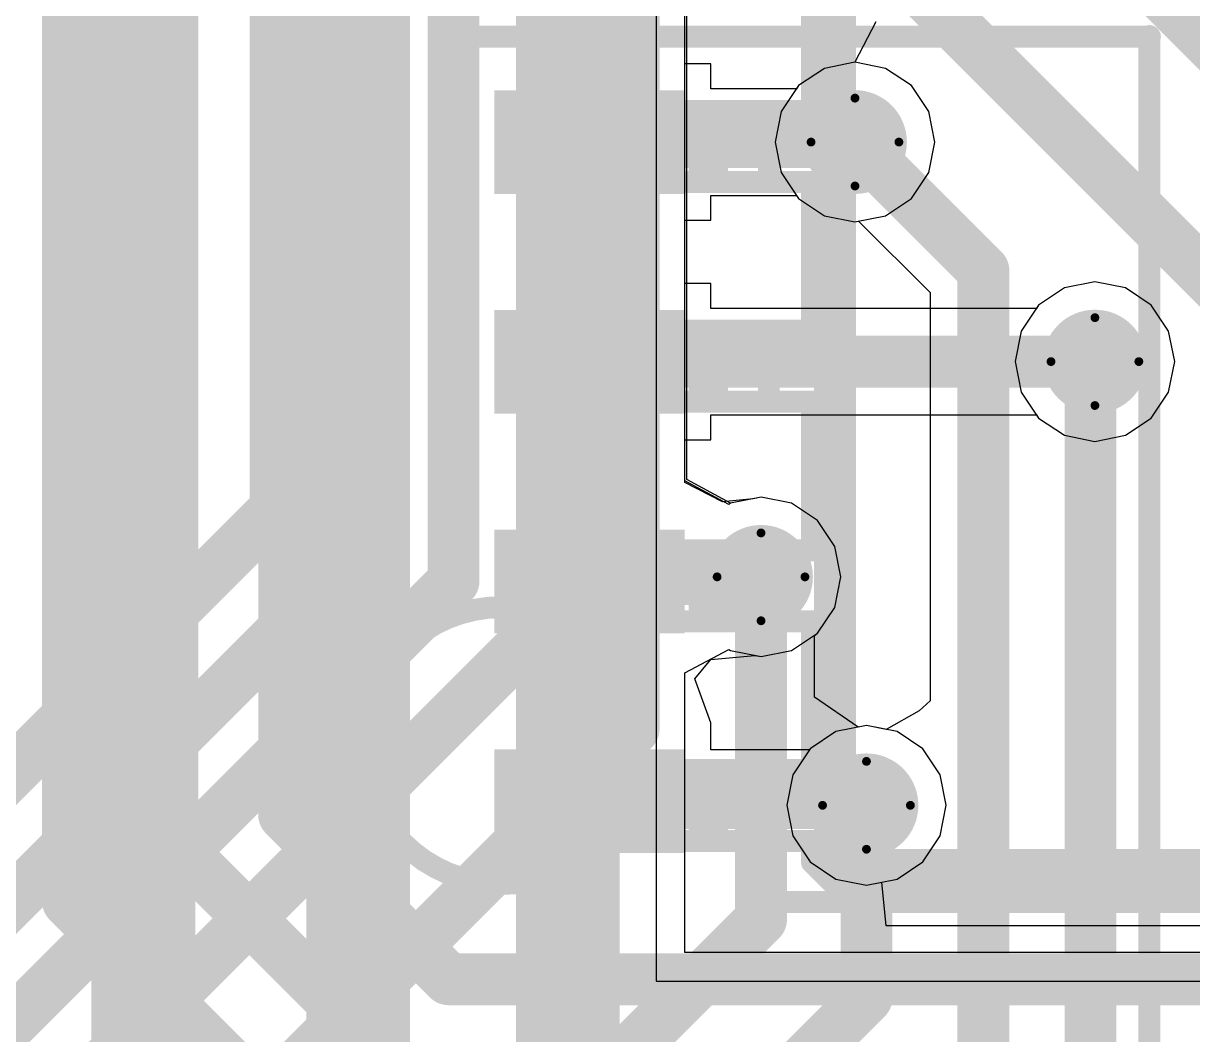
# Model space of a CAD drawing. Header units: millimetres. Extents: x -16 to 330, y -45 to 150.
# Drawn here: x 66.3 to 73.06, y 20.24 to 26.09 of the extents above; entities that cross this region are included whole.
import ezdxf

# ---------------------------------------------------------------- set-up
doc = ezdxf.new("R2010")
doc.units = ezdxf.units.MM
for name, color, linetype in [('BottomLayer', 5, 'Continuous'), ('BottomSolder', 6, 'Continuous'), ('DrillDrawing', 1, 'Continuous'), ('Mechanical13', 56, 'Continuous'), ('MidLayer1', 16, 'Continuous'), ('MidLayer2', 76, 'Continuous'), ('TopLayer', 1, 'Continuous'), ('TopOverlay', 2, 'Continuous'), ('TopPaste', 8, 'Continuous'), ('TopSolder', 216, 'Continuous'), ('ViaHoleLayer', 16, 'Continuous')]:
    doc.layers.add(name, color=color, linetype=linetype)

# ---------------------------------------------------------------- blocks, each defined once
blk = doc.blocks.new('SOP_16_150____68')
at = {"layer": 'TopLayer'}
for points in [[(2.32500043, 4.7449994), (3.42500077, 4.7449994), (3.42500077, 4.145000599999999), (2.32500043, 4.145000599999999)], [(2.32500043, 3.474999399999999), (3.42500077, 3.474999399999999), (3.42500077, 2.8750006), (2.32500043, 2.8750006)], [(2.32500043, 2.2049994), (3.42500077, 2.2049994), (3.42500077, 1.6050006), (2.32500043, 1.6050006)], [(2.32500043, 0.9349994), (3.42500077, 0.9349994), (3.42500077, 0.3350006), (2.32500043, 0.3350006)]]:
    blk.add_hatch(color=1, dxfattribs=at).paths.add_polyline_path(points)
at = {"layer": 'TopPaste'}
for points in [[(2.32500043, 4.7449994), (3.42500077, 4.7449994), (3.42500077, 4.145000599999999), (2.32500043, 4.145000599999999)], [(2.32500043, 3.474999399999999), (3.42500077, 3.474999399999999), (3.42500077, 2.8750006), (2.32500043, 2.8750006)], [(2.32500043, 2.2049994), (3.42500077, 2.2049994), (3.42500077, 1.6050006), (2.32500043, 1.6050006)], [(2.32500043, 0.9349994), (3.42500077, 0.9349994), (3.42500077, 0.3350006), (2.32500043, 0.3350006)]]:
    blk.add_hatch(color=8, dxfattribs=at).paths.add_polyline_path(points)
at = {"layer": 'TopSolder'}
for points in [[(2.32500043, 4.7449994), (3.42500077, 4.7449994), (3.42500077, 4.145000599999999), (2.32500043, 4.145000599999999)], [(2.32500043, 3.474999399999999), (3.42500077, 3.474999399999999), (3.42500077, 2.8750006), (2.32500043, 2.8750006)], [(2.32500043, 2.2049994), (3.42500077, 2.2049994), (3.42500077, 1.6050006), (2.32500043, 1.6050006)], [(2.32500043, 0.9349994), (3.42500077, 0.9349994), (3.42500077, 0.3350006), (2.32500043, 0.3350006)]]:
    blk.add_hatch(color=216, dxfattribs=at).paths.add_polyline_path(points)
at = {"layer": 'TopOverlay', "const_width": 0.127}
for points in [[(1.905, 5.0292), (-1.905, 5.0292)], [(1.905, 5.0292), (1.905, 4.8768)]]:
    blk.add_lwpolyline(points, dxfattribs=at)
at = {"layer": 'TopOverlay', "const_width": 0.0635}
for points in [[(1.87325, 5.0292, 1), (1.93675, 5.0292, 1)], [(1.87325, 5.0292, 1), (1.93675, 5.0292, 1)], [(1.87325, 4.8768, 1), (1.93675, 4.8768, 1)]]:
    blk.add_lwpolyline(points, format="xyb", close=True, dxfattribs=at)

msp = doc.modelspace()

# ---------------------------------------------------------------- hatches: boundary and pattern name
at = {"layer": 'BottomLayer'}
h = msp.add_hatch(color=5, dxfattribs=at)
edge = h.paths.add_edge_path()
edge.add_arc((71.10441456, 25.39921006), 0.2999994, 0, 360)
h = msp.add_hatch(color=5, dxfattribs=at)
edge = h.paths.add_edge_path()
edge.add_arc((72.49158729999999, 24.13001016), 0.2999994, 0, 360)
h = msp.add_hatch(color=5, dxfattribs=at)
edge = h.paths.add_edge_path()
edge.add_arc((70.5611873, 22.88541016), 0.2999994, 0, 360)
h = msp.add_hatch(color=5, dxfattribs=at)
edge = h.paths.add_edge_path()
edge.add_arc((71.1707873, 21.56461016), 0.2999994, 0, 360)
at = {"layer": 'BottomSolder'}
h = msp.add_hatch(color=6, dxfattribs=at)
edge = h.paths.add_edge_path()
edge.add_arc((71.10441456, 25.39921006), 0.1499997, 0, 360)
h = msp.add_hatch(color=6, dxfattribs=at)
edge = h.paths.add_edge_path()
edge.add_arc((72.49158729999999, 24.13001016), 0.1499997, 0, 360)
h = msp.add_hatch(color=6, dxfattribs=at)
edge = h.paths.add_edge_path()
edge.add_arc((70.5611873, 22.88541016), 0.1499997, 0, 360)
h = msp.add_hatch(color=6, dxfattribs=at)
edge = h.paths.add_edge_path()
edge.add_arc((71.1707873, 21.56461016), 0.1499997, 0, 360)
at = {"layer": 'MidLayer1'}
h = msp.add_hatch(color=16, dxfattribs=at)
edge = h.paths.add_edge_path()
edge.add_arc((71.10441456, 25.39921006), 0.2999994, 0, 360)
h = msp.add_hatch(color=16, dxfattribs=at)
edge = h.paths.add_edge_path()
edge.add_arc((72.49158729999999, 24.13001016), 0.2999994, 0, 360)
h = msp.add_hatch(color=16, dxfattribs=at)
edge = h.paths.add_edge_path()
edge.add_arc((70.5611873, 22.88541016), 0.2999994, 0, 360)
h = msp.add_hatch(color=16, dxfattribs=at)
edge = h.paths.add_edge_path()
edge.add_arc((71.1707873, 21.56461016), 0.2999994, 0, 360)
at = {"layer": 'MidLayer2'}
h = msp.add_hatch(color=76, dxfattribs=at)
edge = h.paths.add_edge_path()
edge.add_arc((71.10441456, 25.39921006), 0.2999994, 0, 360)
h = msp.add_hatch(color=76, dxfattribs=at)
edge = h.paths.add_edge_path()
edge.add_arc((72.49158729999999, 24.13001016), 0.2999994, 0, 360)
h = msp.add_hatch(color=76, dxfattribs=at)
edge = h.paths.add_edge_path()
edge.add_arc((70.5611873, 22.88541016), 0.2999994, 0, 360)
h = msp.add_hatch(color=76, dxfattribs=at)
edge = h.paths.add_edge_path()
edge.add_arc((71.1707873, 21.56461016), 0.2999994, 0, 360)
at = {"layer": 'TopLayer'}
h = msp.add_hatch(color=1, dxfattribs=at)
edge = h.paths.add_edge_path()
edge.add_arc((71.10441456, 25.39921006), 0.2999994, 0, 360)
h = msp.add_hatch(color=1, dxfattribs=at)
edge = h.paths.add_edge_path()
edge.add_arc((72.49158729999999, 24.13001016), 0.2999994, 0, 360)
h = msp.add_hatch(color=1, dxfattribs=at)
edge = h.paths.add_edge_path()
edge.add_arc((70.5611873, 22.88541016), 0.2999994, 0, 360)
h = msp.add_hatch(color=1, dxfattribs=at)
edge = h.paths.add_edge_path()
edge.add_arc((71.1707873, 21.56461016), 0.2999994, 0, 360)
at = {"layer": 'TopSolder'}
h = msp.add_hatch(color=216, dxfattribs=at)
edge = h.paths.add_edge_path()
edge.add_arc((71.10441456, 25.39921006), 0.1499997, 0, 360)
h = msp.add_hatch(color=216, dxfattribs=at)
edge = h.paths.add_edge_path()
edge.add_arc((72.49158729999999, 24.13001016), 0.1499997, 0, 360)
h = msp.add_hatch(color=216, dxfattribs=at)
edge = h.paths.add_edge_path()
edge.add_arc((70.5611873, 22.88541016), 0.1499997, 0, 360)
h = msp.add_hatch(color=216, dxfattribs=at)
edge = h.paths.add_edge_path()
edge.add_arc((71.1707873, 21.56461016), 0.1499997, 0, 360)
at = {"layer": 'ViaHoleLayer'}
h = msp.add_hatch(color=16, dxfattribs=at)
edge = h.paths.add_edge_path()
edge.add_arc((71.10441456, 25.39921006), 0.1499997, 0, 360)
h = msp.add_hatch(color=16, dxfattribs=at)
edge = h.paths.add_edge_path()
edge.add_arc((72.49158729999999, 24.13001016), 0.1499997, 0, 360)
h = msp.add_hatch(color=16, dxfattribs=at)
edge = h.paths.add_edge_path()
edge.add_arc((70.5611873, 22.88541016), 0.1499997, 0, 360)
h = msp.add_hatch(color=16, dxfattribs=at)
edge = h.paths.add_edge_path()
edge.add_arc((71.1707873, 21.56461016), 0.1499997, 0, 360)

# ---------------------------------------------------------------- linework, layer by layer
at = {"layer": 'BottomLayer'}
for p, q in [((69.95543794, 46.63441016), (69.95543794, 20.54861016)), ((70.13291027999999, 23.44882534), (70.13291027999999, 32.0124582)), ((71.22562844, 26.0953377), (71.10441202, 25.86047152)), ((70.92789726, 25.8253611), (70.77825315999999, 25.72537146)), ((71.10441202, 25.86047152), (70.92789726, 25.8253611)), ((70.77825315999999, 25.72537146), (70.67826352, 25.57572736)), ((70.67826352, 25.57572736), (70.64315309999999, 25.39921006)), ((70.64315309999999, 25.39921006), (70.67826352, 25.22269276)), ((70.67826352, 25.22269276), (70.77825315999999, 25.07304866)), ((70.77825315999999, 25.07304866), (70.92789726, 24.97305902)), ((70.92789726, 24.97305902), (71.10441456, 24.9379486)), ((71.10441456, 24.9379486), (71.12545592, 24.94213452)), ((71.12545592, 24.94213452), (71.53832276, 24.52926768)), ((71.53832276, 24.52926768), (71.53832276, 22.168612)), ((70.38467254, 23.3115612), (70.13291027999999, 23.44882534)), ((70.5611873, 23.34667162), (70.38467254, 23.3115612)), ((70.7377046, 23.3115612), (70.5611873, 23.34667162)), ((70.88734869999999, 23.21157156), (70.7377046, 23.3115612)), ((70.98733834, 23.06192746), (70.88734869999999, 23.21157156)), ((71.02244876, 22.88541016), (70.98733834, 23.06192746)), ((70.98733834, 22.70889286), (71.02244876, 22.88541016)), ((70.88734869999999, 22.55924876), (70.98733834, 22.70889286)), ((70.86951028, 22.54732854), (70.88734869999999, 22.55924876)), ((70.86951028, 22.1896305), (70.86951028, 22.54732854)), ((71.12351282, 22.01646854), (70.86951028, 22.1896305)), ((71.47577018, 22.1103698), (71.28432022, 22.00328848)), ((71.53832276, 22.168612), (71.47577018, 22.1103698)), ((71.1707873, 22.02587162), (71.12351282, 22.01646854)), ((71.28432022, 22.00328848), (71.1707873, 22.02587162)), ((69.95543794, 20.54861016), (86.95543695999999, 20.54861016))]:
    msp.add_line(p, q, dxfattribs=at)
at = {"layer": 'BottomLayer', "const_width": 0.2999994}
for points in [[(67.75491655999998, 23.27953942), (67.75491655999998, 45.04733941999999)], [(68.25443804, 23.03300956), (68.25443804, 38.60238406)], [(68.7831873, 22.86046482), (68.7831873, 38.42470598)], [(69.3165873, 22.62509318), (69.3165873, 38.25167864)], [(69.82458729999999, 22.00626028), (69.82458729999999, 38.05324876)], [(71.10441456, 26.6525883), (73.21555334, 24.54144952)], [(72.5172159, 26.60758712), (73.7869873, 25.33781572)], [(71.10441456, 25.39921006), (71.84664573999999, 24.65697888)], [(71.84664573999999, 20.02350326), (71.84664573999999, 24.65697888)], [(72.4661873, 19.65629546), (72.4661873, 24.13001016)], [(63.77198828, 19.29661114), (67.75491655999998, 23.27953942)], [(64.0010404, 18.77961192), (68.25443804, 23.03300956)], [(64.224535, 18.30181252), (68.7831873, 22.86046482)], [(70.5611873, 20.90421016), (70.5611873, 22.86040894)], [(64.49690428, 17.80541016), (69.3165873, 22.62509318)], [(64.82363718, 17.00531016), (69.82458729999999, 22.00626028)], [(71.1707873, 20.45048742), (71.1707873, 21.56461016)], [(65.43038729999999, 15.77341016), (70.5611873, 20.90421016)], [(65.90951004, 15.18921016), (71.1707873, 20.45048742)]]:
    msp.add_lwpolyline(points, dxfattribs=at)
at = {"layer": 'BottomLayer', "const_width": 0.1499997}
for points in [[(71.02941598, 25.39921006, 1), (71.17941314, 25.39921006, 1)], [(71.77164716, 24.65697888, 1), (71.92164432, 24.65697888, 1)], [(71.77164716, 24.65697888, 1), (71.92164432, 24.65697888, 1)], [(72.39118871999999, 24.13001016, 1), (72.54118588, 24.13001016, 1)], [(67.67991798, 23.27953942, 1), (67.82991514, 23.27953942, 1)], [(67.67991798, 23.27953942, 1), (67.82991514, 23.27953942, 1)], [(68.17943946, 23.03300956, 1), (68.32943662, 23.03300956, 1)], [(68.17943946, 23.03300956, 1), (68.32943662, 23.03300956, 1)], [(68.70818872, 22.86046482, 1), (68.85818588, 22.86046482, 1)], [(68.70818872, 22.86046482, 1), (68.85818588, 22.86046482, 1)], [(70.48618872, 22.86040894, 1), (70.63618588, 22.86040894, 1)], [(69.24158872, 22.62509318, 1), (69.39158588, 22.62509318, 1)], [(69.24158872, 22.62509318, 1), (69.39158588, 22.62509318, 1)], [(69.74958871999999, 22.00626028, 1), (69.89958587999999, 22.00626028, 1)], [(69.74958871999999, 22.00626028, 1), (69.89958587999999, 22.00626028, 1)], [(71.09578872, 21.56461016, 1), (71.24578587999999, 21.56461016, 1)], [(70.48618872, 20.90421016, 1), (70.63618588, 20.90421016, 1)], [(70.48618872, 20.90421016, 1), (70.63618588, 20.90421016, 1)], [(71.09578872, 20.45048742, 1), (71.24578587999999, 20.45048742, 1)], [(71.09578872, 20.45048742, 1), (71.24578587999999, 20.45048742, 1)]]:
    msp.add_lwpolyline(points, format="xyb", close=True, dxfattribs=at)
at = {"layer": 'DrillDrawing', "const_width": 0.0508}
for points in [[(70.85041456, 25.39921006), (71.10441456, 25.65321006)], [(71.10441456, 25.65321006), (71.35841456, 25.39921006)], [(70.85041456, 25.39921006), (71.10441456, 25.14521006)], [(71.10441456, 25.14521006), (71.35841456, 25.39921006)], [(72.23758729999999, 24.13001016), (72.49158729999999, 24.38401016)], [(72.49158729999999, 24.38401016), (72.7455873, 24.13001016)], [(72.23758729999999, 24.13001016), (72.49158729999999, 23.87601016)], [(72.49158729999999, 23.87601016), (72.7455873, 24.13001016)], [(70.3071873, 22.88541016), (70.5611873, 23.13941016)], [(70.5611873, 23.13941016), (70.8151873, 22.88541016)], [(70.3071873, 22.88541016), (70.5611873, 22.63141016)], [(70.5611873, 22.63141016), (70.8151873, 22.88541016)], [(70.9167873, 21.56461016), (71.1707873, 21.81861016)], [(71.1707873, 21.81861016), (71.4247873, 21.56461016)], [(70.9167873, 21.56461016), (71.1707873, 21.31061016)], [(71.1707873, 21.31061016), (71.4247873, 21.56461016)]]:
    msp.add_lwpolyline(points, dxfattribs=at)
at = {"layer": 'DrillDrawing', "const_width": 0.0254}
for points in [[(71.09171456, 25.65321006, 1), (71.11711456, 25.65321006, 1)], [(71.09171456, 25.65321006, 1), (71.11711456, 25.65321006, 1)], [(70.83771456, 25.39921006, 1), (70.86311456, 25.39921006, 1)], [(70.83771456, 25.39921006, 1), (70.86311456, 25.39921006, 1)], [(71.34571455999999, 25.39921006, 1), (71.37111456, 25.39921006, 1)], [(71.34571455999999, 25.39921006, 1), (71.37111456, 25.39921006, 1)], [(71.09171456, 25.14521006, 1), (71.11711456, 25.14521006, 1)], [(71.09171456, 25.14521006, 1), (71.11711456, 25.14521006, 1)], [(72.4788873, 24.38401016, 1), (72.5042873, 24.38401016, 1)], [(72.4788873, 24.38401016, 1), (72.5042873, 24.38401016, 1)], [(72.22488729999999, 24.13001016, 1), (72.2502873, 24.13001016, 1)], [(72.22488729999999, 24.13001016, 1), (72.2502873, 24.13001016, 1)], [(72.7328873, 24.13001016, 1), (72.75828729999999, 24.13001016, 1)], [(72.7328873, 24.13001016, 1), (72.75828729999999, 24.13001016, 1)], [(72.4788873, 23.87601016, 1), (72.5042873, 23.87601016, 1)], [(72.4788873, 23.87601016, 1), (72.5042873, 23.87601016, 1)], [(70.54848729999999, 23.13941016, 1), (70.5738873, 23.13941016, 1)], [(70.54848729999999, 23.13941016, 1), (70.5738873, 23.13941016, 1)], [(70.2944873, 22.88541016, 1), (70.31988729999999, 22.88541016, 1)], [(70.2944873, 22.88541016, 1), (70.31988729999999, 22.88541016, 1)], [(70.8024873, 22.88541016, 1), (70.8278873, 22.88541016, 1)], [(70.8024873, 22.88541016, 1), (70.8278873, 22.88541016, 1)], [(70.54848729999999, 22.63141016, 1), (70.5738873, 22.63141016, 1)], [(70.54848729999999, 22.63141016, 1), (70.5738873, 22.63141016, 1)], [(71.15808729999999, 21.81861016, 1), (71.1834873, 21.81861016, 1)], [(71.15808729999999, 21.81861016, 1), (71.1834873, 21.81861016, 1)], [(70.9040873, 21.56461016, 1), (70.92948729999999, 21.56461016, 1)], [(70.9040873, 21.56461016, 1), (70.92948729999999, 21.56461016, 1)], [(71.4120873, 21.56461016, 1), (71.4374873, 21.56461016, 1)], [(71.4120873, 21.56461016, 1), (71.4374873, 21.56461016, 1)], [(71.15808729999999, 21.31061016, 1), (71.1834873, 21.31061016, 1)], [(71.15808729999999, 21.31061016, 1), (71.1834873, 21.31061016, 1)]]:
    msp.add_lwpolyline(points, format="xyb", close=True, dxfattribs=at)
at = {"layer": 'Mechanical13', "const_width": 0.127}
for points in [[(70.93123736, 21.27130874), (70.93123736, 30.74630884)], [(71.04606568, 21.3287229), (71.04606568, 30.68889468)], [(70.85623623999999, 25.57880838), (70.85623623999999, 26.4388092)], [(68.833873, 26.00881006), (72.80623742, 26.00881006)], [(68.833873, 26.00881006), (72.80623742, 26.00881006)], [(72.80623742, 18.06407868), (72.80623742, 26.00881006)], [(72.80623742, 18.06407868), (72.80623742, 26.00881006)], [(69.80623834, 25.57880838), (70.20623753999999, 25.57880838)], [(69.80623834, 25.1688092), (69.80623834, 25.57880838)], [(70.20623753999999, 25.57880838), (70.30623734, 25.57880838)], [(70.20623753999999, 25.1688092), (70.20623753999999, 25.57880838)], [(70.30623734, 25.57880838), (70.60623674, 25.57880838)], [(70.30623734, 25.1688092), (70.30623734, 25.57880838)], [(70.60623674, 25.57880838), (70.93123736, 25.57880838)], [(70.60623674, 25.1688092), (70.60623674, 25.57880838)], [(69.80623834, 25.1688092), (70.20623753999999, 25.1688092)], [(70.20623753999999, 25.1688092), (70.30623734, 25.1688092)], [(70.30623734, 25.1688092), (70.60623674, 25.1688092)], [(70.60623674, 25.1688092), (70.93123736, 25.1688092)], [(70.85623623999999, 24.30880838), (70.85623623999999, 25.1688092)], [(69.80623834, 24.30880838), (70.20623753999999, 24.30880838)], [(69.80623834, 23.8988092), (69.80623834, 24.30880838)], [(70.20623753999999, 24.30880838), (70.30623734, 24.30880838)], [(70.20623753999999, 23.8988092), (70.20623753999999, 24.30880838)], [(70.30623734, 24.30880838), (70.60623674, 24.30880838)], [(70.30623734, 23.8988092), (70.30623734, 24.30880838)], [(70.60623674, 24.30880838), (70.93123736, 24.30880838)], [(70.60623674, 23.8988092), (70.60623674, 24.30880838)], [(69.80623834, 23.8988092), (70.20623753999999, 23.8988092)], [(70.20623753999999, 23.8988092), (70.30623734, 23.8988092)], [(70.30623734, 23.8988092), (70.60623674, 23.8988092)], [(70.60623674, 23.8988092), (70.93123736, 23.8988092)], [(70.85623623999999, 23.03880838), (70.85623623999999, 23.8988092)], [(69.80623834, 23.03880838), (70.20623753999999, 23.03880838)], [(69.80623834, 22.6288092), (69.80623834, 23.03880838)], [(70.20623753999999, 23.03880838), (70.30623734, 23.03880838)], [(70.20623753999999, 22.6288092), (70.20623753999999, 23.03880838)], [(70.30623734, 23.03880838), (70.60623674, 23.03880838)], [(70.30623734, 22.6288092), (70.30623734, 23.03880838)], [(70.60623674, 23.03880838), (70.93123736, 23.03880838)], [(70.60623674, 22.6288092), (70.60623674, 23.03880838)], [(69.80623834, 22.6288092), (70.20623753999999, 22.6288092)], [(70.20623753999999, 22.6288092), (70.30623734, 22.6288092)], [(70.30623734, 22.6288092), (70.60623674, 22.6288092)], [(70.60623674, 22.6288092), (70.93123736, 22.6288092)], [(70.85623623999999, 21.76880838), (70.85623623999999, 22.6288092)], [(69.80623834, 21.76880838), (70.20623753999999, 21.76880838)], [(69.80623834, 21.3588092), (69.80623834, 21.76880838)], [(70.20623753999999, 21.76880838), (70.30623734, 21.76880838)], [(70.20623753999999, 21.3588092), (70.20623753999999, 21.76880838)], [(70.30623734, 21.76880838), (70.60623674, 21.76880838)], [(70.30623734, 21.3588092), (70.30623734, 21.76880838)], [(70.60623674, 21.76880838), (70.93123736, 21.76880838)], [(70.60623674, 21.3588092), (70.60623674, 21.76880838)], [(69.80623834, 21.3588092), (70.20623753999999, 21.3588092)], [(70.20623753999999, 21.3588092), (70.30623734, 21.3588092)], [(70.30623734, 21.3588092), (70.60623674, 21.3588092)], [(70.60623674, 21.3588092), (70.93123736, 21.3588092)], [(70.85623623999999, 21.23380818), (70.85623623999999, 21.3588092)], [(70.85623623999999, 21.23380818), (71.04606568, 21.3287229)], [(71.04606568, 21.3287229), (71.12615188, 21.2486367)], [(70.85623623999999, 21.23380818), (71.03123716, 21.0588098)], [(70.93123736, 21.27130874), (71.06873772, 21.13380838)], [(71.03123716, 21.0588098), (71.12615188, 21.2486367)], [(71.12615188, 21.2486367), (74.48632296, 21.2486367)], [(71.06873772, 21.13380838), (74.54373711999999, 21.13380838)], [(71.03123716, 21.0588098), (74.58123767999999, 21.0588098)]]:
    msp.add_lwpolyline(points, dxfattribs=at)
at = {"layer": 'Mechanical13'}
for points, const_width in [([(68.802123, 26.00881006, 1), (68.865623, 26.00881006, 1)], 0.0635), ([(68.802123, 26.00881006, 1), (68.865623, 26.00881006, 1)], 0.0635), ([(72.80941242, 26.00881006, 1), (72.80306241999999, 26.00881006, 1)], 0.127), ([(72.80941242, 26.00881006, 1), (72.80306241999999, 26.00881006, 1)], 0.127), ([(72.77131242, 26.00881006, 1), (72.83481241999999, 26.00881006, 1)], 0.0635), ([(72.77131242, 26.00881006, 1), (72.83481241999999, 26.00881006, 1)], 0.0635), ([(72.77448742, 26.00881006, 1), (72.83798742, 26.00881006, 1)], 0.0635), ([(72.77448742, 26.00881006, 1), (72.83798742, 26.00881006, 1)], 0.0635), ([(72.77448742, 26.00881006, 1), (72.83798742, 26.00881006, 1)], 0.0635), ([(72.77448742, 26.00881006, 1), (72.83798742, 26.00881006, 1)], 0.0635), ([(72.77766242, 26.00881006, 1), (72.84116241999999, 26.00881006, 1)], 0.0635), ([(72.77766242, 26.00881006, 1), (72.84116241999999, 26.00881006, 1)], 0.0635), ([(69.77448833999999, 25.57880838, 1), (69.83798834, 25.57880838, 1)], 0.0635), ([(69.77448833999999, 25.57880838, 1), (69.83798834, 25.57880838, 1)], 0.0635), ([(70.17448753999999, 25.57880838, 1), (70.23798754, 25.57880838, 1)], 0.0635), ([(70.17448753999999, 25.57880838, 1), (70.23798754, 25.57880838, 1)], 0.0635), ([(70.17448753999999, 25.57880838, 1), (70.23798754, 25.57880838, 1)], 0.0635), ([(70.27448734, 25.57880838, 1), (70.33798734, 25.57880838, 1)], 0.0635), ([(70.27448734, 25.57880838, 1), (70.33798734, 25.57880838, 1)], 0.0635), ([(70.27448734, 25.57880838, 1), (70.33798734, 25.57880838, 1)], 0.0635), ([(70.57448674, 25.57880838, 1), (70.63798674, 25.57880838, 1)], 0.0635), ([(70.57448674, 25.57880838, 1), (70.63798674, 25.57880838, 1)], 0.0635), ([(70.57448674, 25.57880838, 1), (70.63798674, 25.57880838, 1)], 0.0635), ([(70.82448624, 25.57880838, 1), (70.88798624, 25.57880838, 1)], 0.0635), ([(70.89948736, 25.57880838, 1), (70.96298736, 25.57880838, 1)], 0.0635), ([(69.77448833999999, 25.1688092, 1), (69.83798834, 25.1688092, 1)], 0.0635), ([(69.77448833999999, 25.1688092, 1), (69.83798834, 25.1688092, 1)], 0.0635), ([(70.17448753999999, 25.1688092, 1), (70.23798754, 25.1688092, 1)], 0.0635), ([(70.17448753999999, 25.1688092, 1), (70.23798754, 25.1688092, 1)], 0.0635), ([(70.17448753999999, 25.1688092, 1), (70.23798754, 25.1688092, 1)], 0.0635), ([(70.27448734, 25.1688092, 1), (70.33798734, 25.1688092, 1)], 0.0635), ([(70.27448734, 25.1688092, 1), (70.33798734, 25.1688092, 1)], 0.0635), ([(70.27448734, 25.1688092, 1), (70.33798734, 25.1688092, 1)], 0.0635), ([(70.57448674, 25.1688092, 1), (70.63798674, 25.1688092, 1)], 0.0635), ([(70.57448674, 25.1688092, 1), (70.63798674, 25.1688092, 1)], 0.0635), ([(70.57448674, 25.1688092, 1), (70.63798674, 25.1688092, 1)], 0.0635), ([(70.82448624, 25.1688092, 1), (70.88798624, 25.1688092, 1)], 0.0635), ([(70.89948736, 25.1688092, 1), (70.96298736, 25.1688092, 1)], 0.0635), ([(69.77448833999999, 24.30880838, 1), (69.83798834, 24.30880838, 1)], 0.0635), ([(69.77448833999999, 24.30880838, 1), (69.83798834, 24.30880838, 1)], 0.0635), ([(70.17448753999999, 24.30880838, 1), (70.23798754, 24.30880838, 1)], 0.0635), ([(70.17448753999999, 24.30880838, 1), (70.23798754, 24.30880838, 1)], 0.0635), ([(70.17448753999999, 24.30880838, 1), (70.23798754, 24.30880838, 1)], 0.0635), ([(70.27448734, 24.30880838, 1), (70.33798734, 24.30880838, 1)], 0.0635), ([(70.27448734, 24.30880838, 1), (70.33798734, 24.30880838, 1)], 0.0635), ([(70.27448734, 24.30880838, 1), (70.33798734, 24.30880838, 1)], 0.0635), ([(70.57448674, 24.30880838, 1), (70.63798674, 24.30880838, 1)], 0.0635), ([(70.57448674, 24.30880838, 1), (70.63798674, 24.30880838, 1)], 0.0635), ([(70.57448674, 24.30880838, 1), (70.63798674, 24.30880838, 1)], 0.0635), ([(70.82448624, 24.30880838, 1), (70.88798624, 24.30880838, 1)], 0.0635), ([(70.89948736, 24.30880838, 1), (70.96298736, 24.30880838, 1)], 0.0635), ([(69.77448833999999, 23.8988092, 1), (69.83798834, 23.8988092, 1)], 0.0635), ([(69.77448833999999, 23.8988092, 1), (69.83798834, 23.8988092, 1)], 0.0635), ([(70.17448753999999, 23.8988092, 1), (70.23798754, 23.8988092, 1)], 0.0635), ([(70.17448753999999, 23.8988092, 1), (70.23798754, 23.8988092, 1)], 0.0635), ([(70.17448753999999, 23.8988092, 1), (70.23798754, 23.8988092, 1)], 0.0635), ([(70.27448734, 23.8988092, 1), (70.33798734, 23.8988092, 1)], 0.0635), ([(70.27448734, 23.8988092, 1), (70.33798734, 23.8988092, 1)], 0.0635), ([(70.27448734, 23.8988092, 1), (70.33798734, 23.8988092, 1)], 0.0635), ([(70.57448674, 23.8988092, 1), (70.63798674, 23.8988092, 1)], 0.0635), ([(70.57448674, 23.8988092, 1), (70.63798674, 23.8988092, 1)], 0.0635), ([(70.57448674, 23.8988092, 1), (70.63798674, 23.8988092, 1)], 0.0635), ([(70.82448624, 23.8988092, 1), (70.88798624, 23.8988092, 1)], 0.0635), ([(70.89948736, 23.8988092, 1), (70.96298736, 23.8988092, 1)], 0.0635), ([(69.77448833999999, 23.03880838, 1), (69.83798834, 23.03880838, 1)], 0.0635), ([(69.77448833999999, 23.03880838, 1), (69.83798834, 23.03880838, 1)], 0.0635), ([(70.17448753999999, 23.03880838, 1), (70.23798754, 23.03880838, 1)], 0.0635), ([(70.17448753999999, 23.03880838, 1), (70.23798754, 23.03880838, 1)], 0.0635), ([(70.17448753999999, 23.03880838, 1), (70.23798754, 23.03880838, 1)], 0.0635), ([(70.27448734, 23.03880838, 1), (70.33798734, 23.03880838, 1)], 0.0635), ([(70.27448734, 23.03880838, 1), (70.33798734, 23.03880838, 1)], 0.0635), ([(70.27448734, 23.03880838, 1), (70.33798734, 23.03880838, 1)], 0.0635), ([(70.57448674, 23.03880838, 1), (70.63798674, 23.03880838, 1)], 0.0635), ([(70.57448674, 23.03880838, 1), (70.63798674, 23.03880838, 1)], 0.0635), ([(70.57448674, 23.03880838, 1), (70.63798674, 23.03880838, 1)], 0.0635), ([(70.82448624, 23.03880838, 1), (70.88798624, 23.03880838, 1)], 0.0635), ([(70.89948736, 23.03880838, 1), (70.96298736, 23.03880838, 1)], 0.0635), ([(69.85859027999999, 21.91000952, 1), (68.2585884, 21.91000952, 1)], 0.127), ([(69.77448833999999, 22.6288092, 1), (69.83798834, 22.6288092, 1)], 0.0635), ([(69.77448833999999, 22.6288092, 1), (69.83798834, 22.6288092, 1)], 0.0635), ([(70.17448753999999, 22.6288092, 1), (70.23798754, 22.6288092, 1)], 0.0635), ([(70.17448753999999, 22.6288092, 1), (70.23798754, 22.6288092, 1)], 0.0635), ([(70.17448753999999, 22.6288092, 1), (70.23798754, 22.6288092, 1)], 0.0635), ([(70.27448734, 22.6288092, 1), (70.33798734, 22.6288092, 1)], 0.0635), ([(70.27448734, 22.6288092, 1), (70.33798734, 22.6288092, 1)], 0.0635), ([(70.27448734, 22.6288092, 1), (70.33798734, 22.6288092, 1)], 0.0635), ([(70.57448674, 22.6288092, 1), (70.63798674, 22.6288092, 1)], 0.0635), ([(70.57448674, 22.6288092, 1), (70.63798674, 22.6288092, 1)], 0.0635), ([(70.57448674, 22.6288092, 1), (70.63798674, 22.6288092, 1)], 0.0635), ([(70.82448624, 22.6288092, 1), (70.88798624, 22.6288092, 1)], 0.0635), ([(70.89948736, 22.6288092, 1), (70.96298736, 22.6288092, 1)], 0.0635), ([(68.22683839999999, 21.91000952, 1), (68.2903384, 21.91000952, 1)], 0.0635), ([(69.82684028, 21.91000952, 1), (69.89034028, 21.91000952, 1)], 0.0635), ([(69.77448833999999, 21.76880838, 1), (69.83798834, 21.76880838, 1)], 0.0635), ([(69.77448833999999, 21.76880838, 1), (69.83798834, 21.76880838, 1)], 0.0635), ([(70.17448753999999, 21.76880838, 1), (70.23798754, 21.76880838, 1)], 0.0635), ([(70.17448753999999, 21.76880838, 1), (70.23798754, 21.76880838, 1)], 0.0635), ([(70.17448753999999, 21.76880838, 1), (70.23798754, 21.76880838, 1)], 0.0635), ([(70.27448734, 21.76880838, 1), (70.33798734, 21.76880838, 1)], 0.0635), ([(70.27448734, 21.76880838, 1), (70.33798734, 21.76880838, 1)], 0.0635), ([(70.27448734, 21.76880838, 1), (70.33798734, 21.76880838, 1)], 0.0635), ([(70.57448674, 21.76880838, 1), (70.63798674, 21.76880838, 1)], 0.0635), ([(70.57448674, 21.76880838, 1), (70.63798674, 21.76880838, 1)], 0.0635), ([(70.57448674, 21.76880838, 1), (70.63798674, 21.76880838, 1)], 0.0635), ([(70.82448624, 21.76880838, 1), (70.88798624, 21.76880838, 1)], 0.0635), ([(70.89948736, 21.76880838, 1), (70.96298736, 21.76880838, 1)], 0.0635), ([(69.77448833999999, 21.3588092, 1), (69.83798834, 21.3588092, 1)], 0.0635), ([(69.77448833999999, 21.3588092, 1), (69.83798834, 21.3588092, 1)], 0.0635), ([(70.17448753999999, 21.3588092, 1), (70.23798754, 21.3588092, 1)], 0.0635), ([(70.17448753999999, 21.3588092, 1), (70.23798754, 21.3588092, 1)], 0.0635), ([(70.17448753999999, 21.3588092, 1), (70.23798754, 21.3588092, 1)], 0.0635), ([(70.27448734, 21.3588092, 1), (70.33798734, 21.3588092, 1)], 0.0635), ([(70.27448734, 21.3588092, 1), (70.33798734, 21.3588092, 1)], 0.0635), ([(70.27448734, 21.3588092, 1), (70.33798734, 21.3588092, 1)], 0.0635), ([(70.57448674, 21.3588092, 1), (70.63798674, 21.3588092, 1)], 0.0635), ([(70.57448674, 21.3588092, 1), (70.63798674, 21.3588092, 1)], 0.0635), ([(70.57448674, 21.3588092, 1), (70.63798674, 21.3588092, 1)], 0.0635), ([(70.82448624, 21.3588092, 1), (70.88798624, 21.3588092, 1)], 0.0635), ([(70.89948736, 21.3588092, 1), (70.96298736, 21.3588092, 1)], 0.0635), ([(71.01431568, 21.3287229, 1), (71.07781568, 21.3287229, 1)], 0.0635), ([(71.01431568, 21.3287229, 1), (71.07781568, 21.3287229, 1)], 0.0635), ([(71.01431568, 21.3287229, 1), (71.07781568, 21.3287229, 1)], 0.0635), ([(70.82448624, 21.23380818, 1), (70.88798624, 21.23380818, 1)], 0.0635), ([(70.82448624, 21.23380818, 1), (70.88798624, 21.23380818, 1)], 0.0635), ([(70.82448624, 21.23380818, 1), (70.88798624, 21.23380818, 1)], 0.0635), ([(70.89948736, 21.27130874, 1), (70.96298736, 21.27130874, 1)], 0.0635), ([(70.89948736, 21.27130874, 1), (70.96298736, 21.27130874, 1)], 0.0635), ([(71.09440187999999, 21.2486367, 1), (71.15790188, 21.2486367, 1)], 0.0635), ([(71.09440187999999, 21.2486367, 1), (71.15790188, 21.2486367, 1)], 0.0635), ([(71.09440187999999, 21.2486367, 1), (71.15790188, 21.2486367, 1)], 0.0635), ([(71.03698772, 21.13380838, 1), (71.10048771999999, 21.13380838, 1)], 0.0635), ([(71.03698772, 21.13380838, 1), (71.10048771999999, 21.13380838, 1)], 0.0635), ([(70.99948715999999, 21.0588098, 1), (71.06298715999999, 21.0588098, 1)], 0.0635), ([(70.99948715999999, 21.0588098, 1), (71.06298715999999, 21.0588098, 1)], 0.0635), ([(70.99948715999999, 21.0588098, 1), (71.06298715999999, 21.0588098, 1)], 0.0635)]:
    msp.add_lwpolyline(points, format="xyb", close=True, dxfattribs=dict(at, const_width=const_width))
at = {"layer": 'MidLayer1'}
for p, q in [((69.95543794, 46.63441016), (69.95543794, 20.54861016)), ((70.12039569999999, 23.44046366), (70.12039569999999, 46.63441016)), ((70.92789726, 25.8253611), (70.77825315999999, 25.72537146)), ((71.10441456, 25.86047152), (70.92789726, 25.8253611)), ((71.28093186, 25.8253611), (71.10441456, 25.86047152)), ((71.43057595999998, 25.72537146), (71.28093186, 25.8253611)), ((70.77825315999999, 25.72537146), (70.67826352, 25.57572736)), ((71.5305656, 25.57572736), (71.43057595999998, 25.72537146)), ((70.67826352, 25.57572736), (70.64315309999999, 25.39921006)), ((71.56567602, 25.39921006), (71.5305656, 25.57572736)), ((70.64315309999999, 25.39921006), (70.67826352, 25.22269276)), ((71.5305656, 25.22269276), (71.56567602, 25.39921006)), ((70.67826352, 25.22269276), (70.77825315999999, 25.07304866)), ((71.43057595999998, 25.07304866), (71.5305656, 25.22269276)), ((70.77825315999999, 25.07304866), (70.92789726, 24.97305902)), ((71.28093186, 24.97305902), (71.43057595999998, 25.07304866)), ((70.92789726, 24.97305902), (71.10441456, 24.9379486)), ((71.10441456, 24.9379486), (71.28093186, 24.97305902)), ((72.31506999999999, 24.5561612), (72.1654259, 24.45617156)), ((72.49158729999999, 24.59127162), (72.31506999999999, 24.5561612)), ((72.6681046, 24.5561612), (72.49158729999999, 24.59127162)), ((72.8177487, 24.45617156), (72.6681046, 24.5561612)), ((72.1654259, 24.45617156), (72.06543626, 24.30652746)), ((72.91773834, 24.30652746), (72.8177487, 24.45617156)), ((72.06543626, 24.30652746), (72.03032583999999, 24.13001016)), ((72.95284876, 24.13001016), (72.91773834, 24.30652746)), ((72.03032583999999, 24.13001016), (72.06543626, 23.95349286)), ((72.91773834, 23.95349286), (72.95284876, 24.13001016)), ((72.06543626, 23.95349286), (72.1654259, 23.80384876)), ((72.8177487, 23.80384876), (72.91773834, 23.95349286)), ((72.1654259, 23.80384876), (72.31506999999999, 23.70385912)), ((72.6681046, 23.70385912), (72.8177487, 23.80384876)), ((72.31506999999999, 23.70385912), (72.49158729999999, 23.6687487)), ((72.49158729999999, 23.6687487), (72.6681046, 23.70385912)), ((70.3743957, 23.30469812), (70.12039569999999, 23.44046366)), ((70.5611873, 23.34667162), (70.38466999999999, 23.3115612)), ((70.7377046, 23.3115612), (70.5611873, 23.34667162)), ((70.38466999999999, 23.3115612), (70.3743957, 23.30469812)), ((70.88734869999999, 23.21157156), (70.7377046, 23.3115612)), ((70.98733834, 23.06192746), (70.88734869999999, 23.21157156)), ((71.02244876, 22.88541016), (70.98733834, 23.06192746)), ((70.98733834, 22.70889286), (71.02244876, 22.88541016)), ((70.88734869999999, 22.55924876), (70.98733834, 22.70889286)), ((70.7377046, 22.45925912), (70.88734869999999, 22.55924876)), ((70.12039569999999, 22.33035666), (70.3743957, 22.4661222)), ((70.3743957, 22.4661222), (70.38466999999999, 22.45925912)), ((70.38466999999999, 22.45925912), (70.5611873, 22.4241487)), ((70.5611873, 22.4241487), (70.7377046, 22.45925912)), ((70.12039569999999, 20.71356792), (70.12039569999999, 22.33035666)), ((70.99426999999999, 21.9907612), (70.8446259, 21.89077156)), ((71.1707873, 22.02587162), (70.99426999999999, 21.9907612)), ((71.3473046, 21.9907612), (71.1707873, 22.02587162)), ((71.49694869999999, 21.89077156), (71.3473046, 21.9907612)), ((70.8446259, 21.89077156), (70.74463626, 21.74112746)), ((71.59693834, 21.74112746), (71.49694869999999, 21.89077156)), ((70.74463626, 21.74112746), (70.70952584, 21.56461016)), ((71.63204876, 21.56461016), (71.59693834, 21.74112746)), ((70.70952584, 21.56461016), (70.74463626, 21.38809286)), ((71.59693834, 21.38809286), (71.63204876, 21.56461016)), ((70.74463626, 21.38809286), (70.8446259, 21.23844876)), ((71.49694869999999, 21.23844876), (71.59693834, 21.38809286)), ((70.8446259, 21.23844876), (70.99426999999999, 21.13845912)), ((71.3473046, 21.13845912), (71.49694869999999, 21.23844876)), ((70.99426999999999, 21.13845912), (71.1707873, 21.1033487)), ((71.1707873, 21.1033487), (71.3473046, 21.13845912)), ((86.95543695999999, 20.71356792), (70.12039569999999, 20.71356792)), ((69.95543794, 20.54861016), (86.95543695999999, 20.54861016))]:
    msp.add_line(p, q, dxfattribs=at)
at = {"layer": 'MidLayer1', "const_width": 0.5999987999999999}
for points in [[(69.44358729999999, 12.01726324), (69.44358729999999, 36.80461016)], [(68.23144341999999, 11.37215658), (68.23144341999999, 31.71755404)], [(66.98988126, 11.30320066), (66.98988126, 27.62511874)]]:
    msp.add_lwpolyline(points, dxfattribs=at)
at = {"layer": 'MidLayer2'}
for p, q in [((69.95543794, 46.63441016), (69.95543794, 20.54861016)), ((70.12039569999999, 23.44046366), (70.12039569999999, 32.02081988)), ((70.92789726, 25.8253611), (70.77825315999999, 25.72537146)), ((71.10441456, 25.86047152), (70.92789726, 25.8253611)), ((71.28093186, 25.8253611), (71.10441456, 25.86047152)), ((71.43057595999998, 25.72537146), (71.28093186, 25.8253611)), ((70.77825315999999, 25.72537146), (70.67826352, 25.57572736)), ((71.5305656, 25.57572736), (71.43057595999998, 25.72537146)), ((70.67826352, 25.57572736), (70.64315309999999, 25.39921006)), ((71.56567602, 25.39921006), (71.5305656, 25.57572736)), ((70.64315309999999, 25.39921006), (70.67826352, 25.22269276)), ((71.5305656, 25.22269276), (71.56567602, 25.39921006)), ((70.67826352, 25.22269276), (70.77825315999999, 25.07304866)), ((71.43057595999998, 25.07304866), (71.5305656, 25.22269276)), ((70.77825315999999, 25.07304866), (70.92789726, 24.97305902)), ((71.28093186, 24.97305902), (71.43057595999998, 25.07304866)), ((70.92789726, 24.97305902), (71.10441456, 24.9379486)), ((71.10441456, 24.9379486), (71.28093186, 24.97305902)), ((72.31506999999999, 24.5561612), (72.1654259, 24.45617156)), ((72.49158729999999, 24.59127162), (72.31506999999999, 24.5561612)), ((72.6681046, 24.5561612), (72.49158729999999, 24.59127162)), ((72.8177487, 24.45617156), (72.6681046, 24.5561612)), ((72.1654259, 24.45617156), (72.06543626, 24.30652746)), ((72.91773834, 24.30652746), (72.8177487, 24.45617156)), ((72.06543626, 24.30652746), (72.03032583999999, 24.13001016)), ((72.95284876, 24.13001016), (72.91773834, 24.30652746)), ((72.03032583999999, 24.13001016), (72.06543626, 23.95349286)), ((72.91773834, 23.95349286), (72.95284876, 24.13001016)), ((72.06543626, 23.95349286), (72.1654259, 23.80384876)), ((72.8177487, 23.80384876), (72.91773834, 23.95349286)), ((72.1654259, 23.80384876), (72.31506999999999, 23.70385912)), ((72.6681046, 23.70385912), (72.8177487, 23.80384876)), ((72.31506999999999, 23.70385912), (72.49158729999999, 23.6687487)), ((72.49158729999999, 23.6687487), (72.6681046, 23.70385912)), ((70.3743957, 23.30469812), (70.12039569999999, 23.44046366)), ((70.5611873, 23.34667162), (70.38466999999999, 23.3115612)), ((70.7377046, 23.3115612), (70.5611873, 23.34667162)), ((70.38466999999999, 23.3115612), (70.3743957, 23.30469812)), ((70.88734869999999, 23.21157156), (70.7377046, 23.3115612)), ((70.98733834, 23.06192746), (70.88734869999999, 23.21157156)), ((71.02244876, 22.88541016), (70.98733834, 23.06192746)), ((70.98733834, 22.70889286), (71.02244876, 22.88541016)), ((70.88734869999999, 22.55924876), (70.98733834, 22.70889286)), ((70.7377046, 22.45925912), (70.88734869999999, 22.55924876)), ((70.12039569999999, 22.33035666), (70.3743957, 22.4661222)), ((70.3743957, 22.4661222), (70.38466999999999, 22.45925912)), ((70.38466999999999, 22.45925912), (70.5611873, 22.4241487)), ((70.5611873, 22.4241487), (70.7377046, 22.45925912)), ((70.12039569999999, 20.71356792), (70.12039569999999, 22.33035666)), ((70.99426999999999, 21.9907612), (70.8446259, 21.89077156)), ((71.1707873, 22.02587162), (70.99426999999999, 21.9907612)), ((71.3473046, 21.9907612), (71.1707873, 22.02587162)), ((71.49694869999999, 21.89077156), (71.3473046, 21.9907612)), ((70.8446259, 21.89077156), (70.74463626, 21.74112746)), ((71.59693834, 21.74112746), (71.49694869999999, 21.89077156)), ((70.74463626, 21.74112746), (70.70952584, 21.56461016)), ((71.63204876, 21.56461016), (71.59693834, 21.74112746)), ((70.70952584, 21.56461016), (70.74463626, 21.38809286)), ((71.59693834, 21.38809286), (71.63204876, 21.56461016)), ((70.74463626, 21.38809286), (70.8446259, 21.23844876)), ((71.49694869999999, 21.23844876), (71.59693834, 21.38809286)), ((70.8446259, 21.23844876), (70.99426999999999, 21.13845912)), ((71.3473046, 21.13845912), (71.49694869999999, 21.23844876)), ((70.99426999999999, 21.13845912), (71.1707873, 21.1033487)), ((71.1707873, 21.1033487), (71.3473046, 21.13845912)), ((86.95543695999999, 20.71356792), (70.12039569999999, 20.71356792)), ((69.95543794, 20.54861016), (86.95543695999999, 20.54861016))]:
    msp.add_line(p, q, dxfattribs=at)
at = {"layer": 'TopLayer'}
for p, q in [((69.95543794, 46.63441016), (69.95543794, 20.54861016)), ((70.12039569999999, 25.85160946), (70.12039569999999, 26.21681066)), ((70.27183557999999, 25.85160946), (70.12039569999999, 25.85160946)), ((70.27183557999999, 25.70753304), (70.27183557999999, 25.85160946)), ((70.92789726, 25.8253611), (70.77825315999999, 25.72537146)), ((71.10441456, 25.86047152), (70.92789726, 25.8253611)), ((71.28093186, 25.8253611), (71.10441456, 25.86047152)), ((71.43057595999998, 25.72537146), (71.28093186, 25.8253611)), ((70.76633294, 25.70753304), (70.27183557999999, 25.70753304)), ((70.77825315999999, 25.72537146), (70.76633294, 25.70753304)), ((71.5305656, 25.57572736), (71.43057595999998, 25.72537146)), ((71.56567602, 25.39921006), (71.5305656, 25.57572736)), ((71.5305656, 25.22269276), (71.56567602, 25.39921006)), ((71.43057595999998, 25.07304866), (71.5305656, 25.22269276)), ((70.27183557999999, 24.94681066), (70.27183557999999, 25.09088708)), ((70.27183557999999, 25.09088708), (70.76633294, 25.09088708)), ((70.76633294, 25.09088708), (70.77825315999999, 25.07304866)), ((70.77825315999999, 25.07304866), (70.92789726, 24.97305902)), ((71.28093186, 24.97305902), (71.43057595999998, 25.07304866)), ((70.12039569999999, 24.58160946), (70.12039569999999, 24.94681066)), ((70.12039569999999, 24.94681066), (70.27183557999999, 24.94681066)), ((70.92789726, 24.97305902), (71.10441456, 24.9379486)), ((71.10441456, 24.9379486), (71.28093186, 24.97305902)), ((70.27183557999999, 24.58160946), (70.12039569999999, 24.58160946)), ((70.27183557999999, 24.43793436), (70.27183557999999, 24.58160946)), ((72.31506999999999, 24.5561612), (72.1654259, 24.45617156)), ((72.49158729999999, 24.59127162), (72.31506999999999, 24.5561612)), ((72.6681046, 24.5561612), (72.49158729999999, 24.59127162)), ((72.8177487, 24.45617156), (72.6681046, 24.5561612)), ((72.15323897999998, 24.43793436), (70.27183557999999, 24.43793436)), ((72.1654259, 24.45617156), (72.15323897999998, 24.43793436)), ((72.91773834, 24.30652746), (72.8177487, 24.45617156)), ((72.95284876, 24.13001016), (72.91773834, 24.30652746)), ((72.91773834, 23.95349286), (72.95284876, 24.13001016)), ((72.8177487, 23.80384876), (72.91773834, 23.95349286)), ((70.27183557999999, 23.67681066), (70.27183557999999, 23.8212884)), ((70.27183557999999, 23.8212884), (72.15377237999999, 23.8212884)), ((72.15377237999999, 23.8212884), (72.1654259, 23.80384876)), ((72.1654259, 23.80384876), (72.31506999999999, 23.70385912)), ((72.6681046, 23.70385912), (72.8177487, 23.80384876)), ((70.12039569999999, 23.43190894), (70.12039569999999, 23.67681066)), ((70.12039569999999, 23.67681066), (70.27183557999999, 23.67681066)), ((72.31506999999999, 23.70385912), (72.49158729999999, 23.6687487)), ((72.49158729999999, 23.6687487), (72.6681046, 23.70385912)), ((70.33838866, 23.31869606), (70.12039569999999, 23.43190894)), ((70.51510916, 23.3375073), (70.33838866, 23.31869606)), ((70.5611873, 23.34667162), (70.51510916, 23.3375073)), ((70.7377046, 23.3115612), (70.5611873, 23.34667162)), ((70.88734869999999, 23.21157156), (70.7377046, 23.3115612)), ((70.98733834, 23.06192746), (70.88734869999999, 23.21157156)), ((71.02244876, 22.88541016), (70.98733834, 23.06192746)), ((70.98733834, 22.70889286), (71.02244876, 22.88541016)), ((70.88734869999999, 22.55924876), (70.98733834, 22.70889286)), ((70.7377046, 22.45925912), (70.88734869999999, 22.55924876)), ((70.5611873, 22.4241487), (70.7377046, 22.45925912)), ((70.17876236, 22.29560946), (70.27183812, 22.40680812)), ((70.27183812, 22.40680812), (70.52583557999999, 22.43117942)), ((70.52583557999999, 22.43117942), (70.5611873, 22.4241487)), ((70.27183812, 22.04160692), (70.17876236, 22.29560946)), ((70.27183557999999, 21.88523436), (70.27183557999999, 22.04160692)), ((70.27183557999999, 22.04160692), (70.27183812, 22.04160692)), ((70.99426999999999, 21.9907612), (70.8446259, 21.89077156)), ((71.1707873, 22.02587162), (70.99426999999999, 21.9907612)), ((71.3473046, 21.9907612), (71.1707873, 22.02587162)), ((71.49694869999999, 21.89077156), (71.3473046, 21.9907612)), ((70.84092512, 21.88523436), (70.27183557999999, 21.88523436)), ((70.8446259, 21.89077156), (70.84092512, 21.88523436)), ((71.59693834, 21.74112746), (71.49694869999999, 21.89077156)), ((71.63204876, 21.56461016), (71.59693834, 21.74112746)), ((71.59693834, 21.38809286), (71.63204876, 21.56461016)), ((71.49694869999999, 21.23844876), (71.59693834, 21.38809286)), ((71.3473046, 21.13845912), (71.49694869999999, 21.23844876)), ((71.26020292, 21.12113378), (71.3473046, 21.13845912)), ((71.28521938, 20.86713378), (71.26020292, 21.12113378)), ((77.55875522, 20.86713378), (71.28521938, 20.86713378)), ((69.95543794, 20.54861016), (86.95543695999999, 20.54861016))]:
    msp.add_line(p, q, dxfattribs=at)
at = {"layer": 'TopLayer', "const_width": 0.2999994}
for points in [[(66.55443636, 21.00881244), (66.55443636, 52.50881294)], [(67.1575873, 21.35566214), (67.1575873, 51.9119612)], [(67.80393602, 21.50931182), (67.80393602, 51.00321015999999)], [(69.56943668, 25.39921006), (71.10441456, 25.39921006)], [(69.56943668, 24.12921006), (69.569838, 24.12961138)], [(69.569838, 24.12961138), (72.46578852, 24.12961138)], [(72.46578852, 24.12961138), (72.4661873, 24.13001016)], [(69.56943668, 22.85921006), (69.58253799999999, 22.87231138)], [(69.58253799999999, 22.87231138), (70.54808852000001, 22.87231138)], [(70.54808852000001, 22.87231138), (70.5611873, 22.88541016)], [(69.57023678, 21.59001016), (69.58333556, 21.57691138)], [(69.58333556, 21.57691138), (71.15848607999999, 21.57691138)], [(71.15848607999999, 21.57691138), (71.1707873, 21.56461016)], [(67.80393602, 21.50931182), (68.75443703999998, 20.5588108)], [(67.1575873, 21.35566214), (68.75443703999998, 19.7588124)], [(66.55443636, 21.00881244), (68.55443744, 19.00881136)], [(68.75443703999998, 20.5588108), (82.90442906, 20.5588108)]]:
    msp.add_lwpolyline(points, dxfattribs=at)
at = {"layer": 'TopLayer', "const_width": 0.1499997}
for points in [[(69.4944381, 25.39921006, 1), (69.64443526, 25.39921006, 1)], [(71.02941598, 25.39921006, 1), (71.17941314, 25.39921006, 1)], [(69.4944381, 24.12921006, 1), (69.64443526, 24.12921006, 1)], [(69.49483941999999, 24.12961138, 1), (69.64483657999999, 24.12961138, 1)], [(69.49483941999999, 24.12961138, 1), (69.64483657999999, 24.12961138, 1)], [(72.39078993999999, 24.12961138, 1), (72.54078709999999, 24.12961138, 1)], [(72.39078993999999, 24.12961138, 1), (72.54078709999999, 24.12961138, 1)], [(72.39118871999999, 24.13001016, 1), (72.54118588, 24.13001016, 1)], [(69.4944381, 22.85921006, 1), (69.64443526, 22.85921006, 1)], [(69.50753942, 22.87231138, 1), (69.65753658, 22.87231138, 1)], [(69.50753942, 22.87231138, 1), (69.65753658, 22.87231138, 1)], [(70.47308994, 22.87231138, 1), (70.62308709999999, 22.87231138, 1)], [(70.47308994, 22.87231138, 1), (70.62308709999999, 22.87231138, 1)], [(70.48618872, 22.88541016, 1), (70.63618588, 22.88541016, 1)], [(69.49523819999999, 21.59001016, 1), (69.64523536, 21.59001016, 1)], [(69.50833698, 21.57691138, 1), (69.65833414, 21.57691138, 1)], [(69.50833698, 21.57691138, 1), (69.65833414, 21.57691138, 1)], [(71.0834875, 21.57691138, 1), (71.23348466, 21.57691138, 1)], [(71.0834875, 21.57691138, 1), (71.23348466, 21.57691138, 1)], [(71.09578872, 21.56461016, 1), (71.24578587999999, 21.56461016, 1)], [(67.72893744, 21.50931182, 1), (67.8789346, 21.50931182, 1)], [(67.72893744, 21.50931182, 1), (67.8789346, 21.50931182, 1)], [(67.08258871999999, 21.35566214, 1), (67.23258587999999, 21.35566214, 1)], [(67.08258871999999, 21.35566214, 1), (67.23258587999999, 21.35566214, 1)], [(66.47943778, 21.00881244, 1), (66.62943494, 21.00881244, 1)], [(66.47943778, 21.00881244, 1), (66.62943494, 21.00881244, 1)], [(68.67943846, 20.5588108, 1), (68.82943562, 20.5588108, 1)], [(68.67943846, 20.5588108, 1), (68.82943562, 20.5588108, 1)]]:
    msp.add_lwpolyline(points, format="xyb", close=True, dxfattribs=at)

# ---------------------------------------------------------------- block references
at = {"rotation": 180}
msp.add_blockref('SOP_16_150____68', (72.44443728, 26.03421006), dxfattribs=at)

doc.saveas('drawing.dxf')
